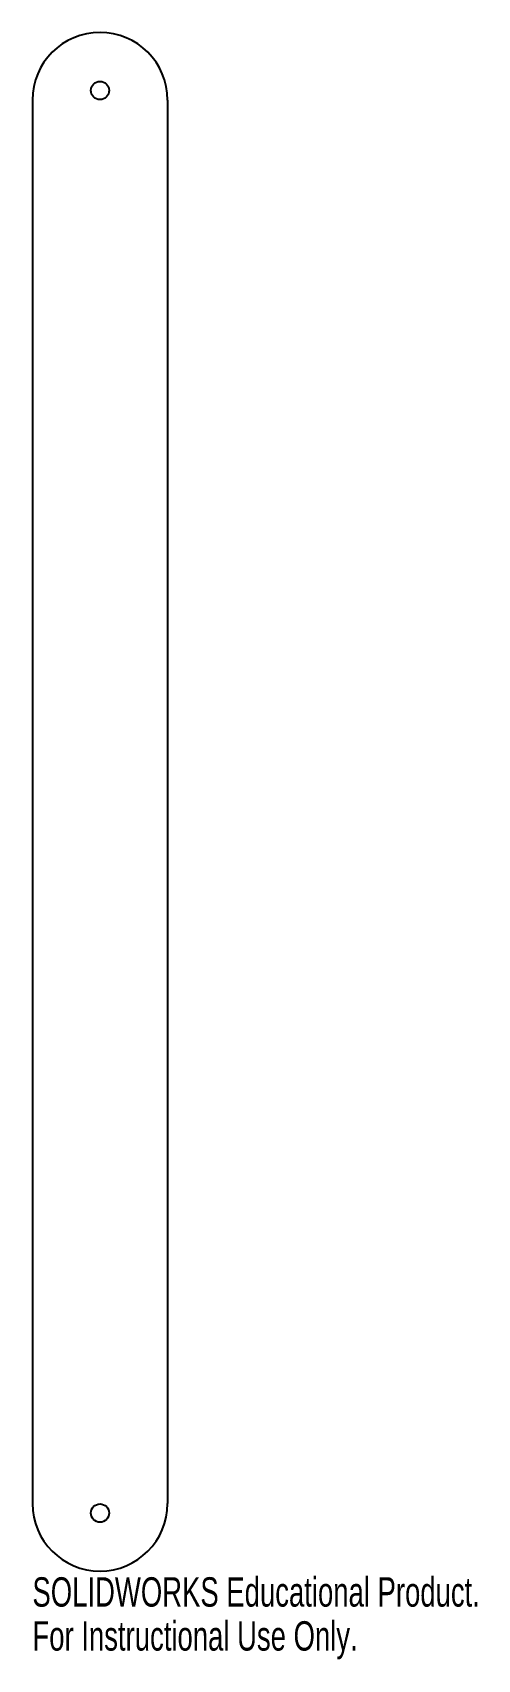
# Model space of a CAD drawing. Header units: inches. Extents: x -0.4 to 2.4, y -5.6 to 5.
import ezdxf

# ---------------------------------------------------------------- set-up
doc = ezdxf.new("R2010")
doc.units = ezdxf.units.IN
doc.header["$MEASUREMENT"] = 0
doc.styles.add('SLDTEXTSTYLE0', font='TXT', dxfattribs={"width": 0.7})

msp = doc.modelspace()

# ---------------------------------------------------------------- linework, layer by layer
at = {"color": 7, "linetype": 'Continuous', "lineweight": 25}
for p, q in [((-0.438, 4.548), (-0.438, -4.548)), ((0.438, 4.548), (0.438, -4.548))]:
    msp.add_line(p, q, dxfattribs=at)
for centre in [(0, 4.61), (0, -4.61)]:
    msp.add_circle(centre, 0.0591, dxfattribs=at)
for centre, start, end in [((0, 4.548), 0, 180), ((0, -4.548), 180, 0)]:
    msp.add_arc(centre, 0.438, start, end, dxfattribs=at)

# ---------------------------------------------------------------- texts
at = {"color": 7, "linetype": 'Continuous', "char_height": 0.1903, "attachment_point": 1, "style": 'SLDTEXTSTYLE0'}
for s, insert in [('SOLIDWORKS Educational Product.', (-0.438, -5.026)), ('For Instructional Use Only.', (-0.438, -5.311))]:
    msp.add_mtext(s, dxfattribs=dict(at, insert=insert))

doc.saveas('drawing.dxf')
